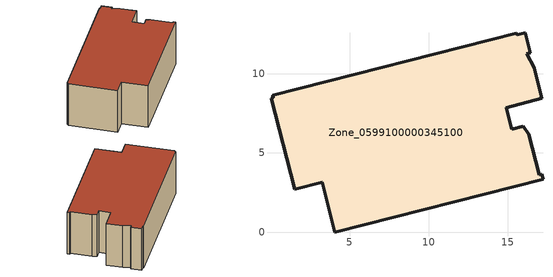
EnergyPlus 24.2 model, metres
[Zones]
Zone_0599100000345100
 floor ground (C_G): 15.98,6.67 16.32,6.17 16.97,3.62 17.13,3.66 17.21,3.35 4.06,0 3.26,3.14 1.54,2.7 0.04,8.43 0.19,8.49 0.15,8.63 15.53,12.54 15.58,12.45 16.1,12.57 16.41,11.33 16.19,11.27 16.65,10.37 17.14,8.44 14.88,7.86 15.23,6.48 z0
 wall outside (C_F): 14.88,7.86 17.14,8.44 16.65,10.37 16.19,11.27 16.41,11.33 16.1,12.57 15.58,12.45 15.53,12.54 0.15,8.63 0.19,8.49 0.04,8.43 1.54,2.7 3.26,3.14 4.06,0 17.21,3.35 17.13,3.66 16.97,3.62 16.32,6.17 15.98,6.67 15.23,6.48 14.88,7.86 z0:5.82
 roof outside (C_R): 16.32,6.17 15.98,6.67 15.23,6.48 14.88,7.86 17.14,8.44 16.65,10.37 16.19,11.27 16.41,11.33 16.1,12.57 15.58,12.45 15.53,12.54 0.15,8.63 0.19,8.49 0.04,8.43 1.54,2.7 3.26,3.14 4.06,0 17.21,3.35 17.13,3.66 16.97,3.62 z5.82
[BUILDING]
Pand.0599100000345100: North Axis=0; Terrain=City; Loads Convergence Tolerance Value=0.04; Temperature Convergence Tolerance Value=0.4; Solar Distribution=FullExterior; Maximum Number of Warmup Days=25; Minimum Number of Warmup Days=1
[Site:Location]
Rotterdam.The.Hague.AP_ZH_NLD Design_Conditions: Latitude=51.96; Longitude=4.45; Time Zone=1; Elevation=-4.5
[SITE:GROUNDTEMPERATURE:BUILDINGSURFACE]
18, 18, 18, 18, 18, 18, 18, 18, 18, 18, 18, 18
[MATERIAL] Thermal Absorptance=0.9; Solar Absorptance=0.7; Visible Absorptance=0.7
Name | Roughness | Thickness | Conductivity | Density | Specific Heat
G.D.1992-2005 | MediumSmooth | 0.15 | 0.06 | 540 | 1210
F.D.1992-2005 | Rough | 0.3 | 0.12 | 1920 | 840
R.D.1992-2005 | MediumRough | 0.2 | 0.08 | 1500 | 1000
[CONSTRUCTION]
C_G: G.D.1992-2005
C_F: F.D.1992-2005
C_R: R.D.1992-2005
[ZONE]
Zone_0599100000345100: Type=1; Multiplier=1; Ceiling Height=Autocalculate; Volume=Autocalculate; Floor Area=autocalculate; Part of Total Floor Area=Yes
[ZONEINFILTRATION:DESIGNFLOWRATE]
Infil_Zone_0599100000345100: Zone or ZoneList or Space or SpaceList=Zone_0599100000345100; Schedule=AlwaysOn; Design Flow Rate Calculation Method=Flow/Area; Flow Rate per Floor Area=0.0021; Constant Term Coefficient=1; Temperature Term Coefficient=0; Velocity Term Coefficient=0; Velocity Squared Term Coefficient=0
[HVACTEMPLATE:ZONE:IDEALLOADSAIRSYSTEM]
Zone_0599100000345100: Maximum Heating Supply Air Temperature=50; Minimum Cooling Supply Air Temperature=13; Maximum Heating Supply Air Humidity Ratio=0.0156; Minimum Cooling Supply Air Humidity Ratio=0.0077; Heating Limit=NoLimit; Cooling Limit=NoLimit; Dehumidification Control Type=ConstantSensibleHeatRatio; Cooling Sensible Heat Ratio=0.7; Dehumidification Setpoint=60; Humidification Control Type=None; Humidification Setpoint=30; Outdoor Air Method=None; Outdoor Air Flow Rate per Person=0.00944; Outdoor Air Flow Rate per Zone Floor Area=0; Outdoor Air Flow Rate per Zone=0; Demand Controlled Ventilation Type=None; Outdoor Air Economizer Type=NoEconomizer; Heat Recovery Type=None; Sensible Heat Recovery Effectiveness=0.7; Latent Heat Recovery Effectiveness=0.65
[ZONECONTROL:THERMOSTAT]
ThermostatControl_Zone_0599100000345100: Zone or ZoneList=Zone_0599100000345100; Control Type Schedule=DualSetpointControlType; Control 1=Thermostat_Zone_0599100000345100; Temperature Difference Between Cutout And Setpoint=0
[THERMOSTATSETPOINT:DUALSETPOINT]
Thermostat_Zone_0599100000345100: Heating Setpoint Temperature Schedule=HeatingSetpoint_Zone_0599100000345100; Cooling Setpoint Temperature Schedule=CoolingSetpoint_Zone_0599100000345100
[SCHEDULE:COMPACT]
HeatingSetpoint_Zone_0599100000345100: Through: 12/31, For: AllDays, Until: 24:00, 21
CoolingSetpoint_Zone_0599100000345100: Through: 12/31, For: AllDays, Until: 24:00, 24
DualSetpointControlType: Through: 12/31, For: AllDays, Until: 24:00, 4
AlwaysOn: Through: 12/31, For: AllDays, Until: 24:00, 1
